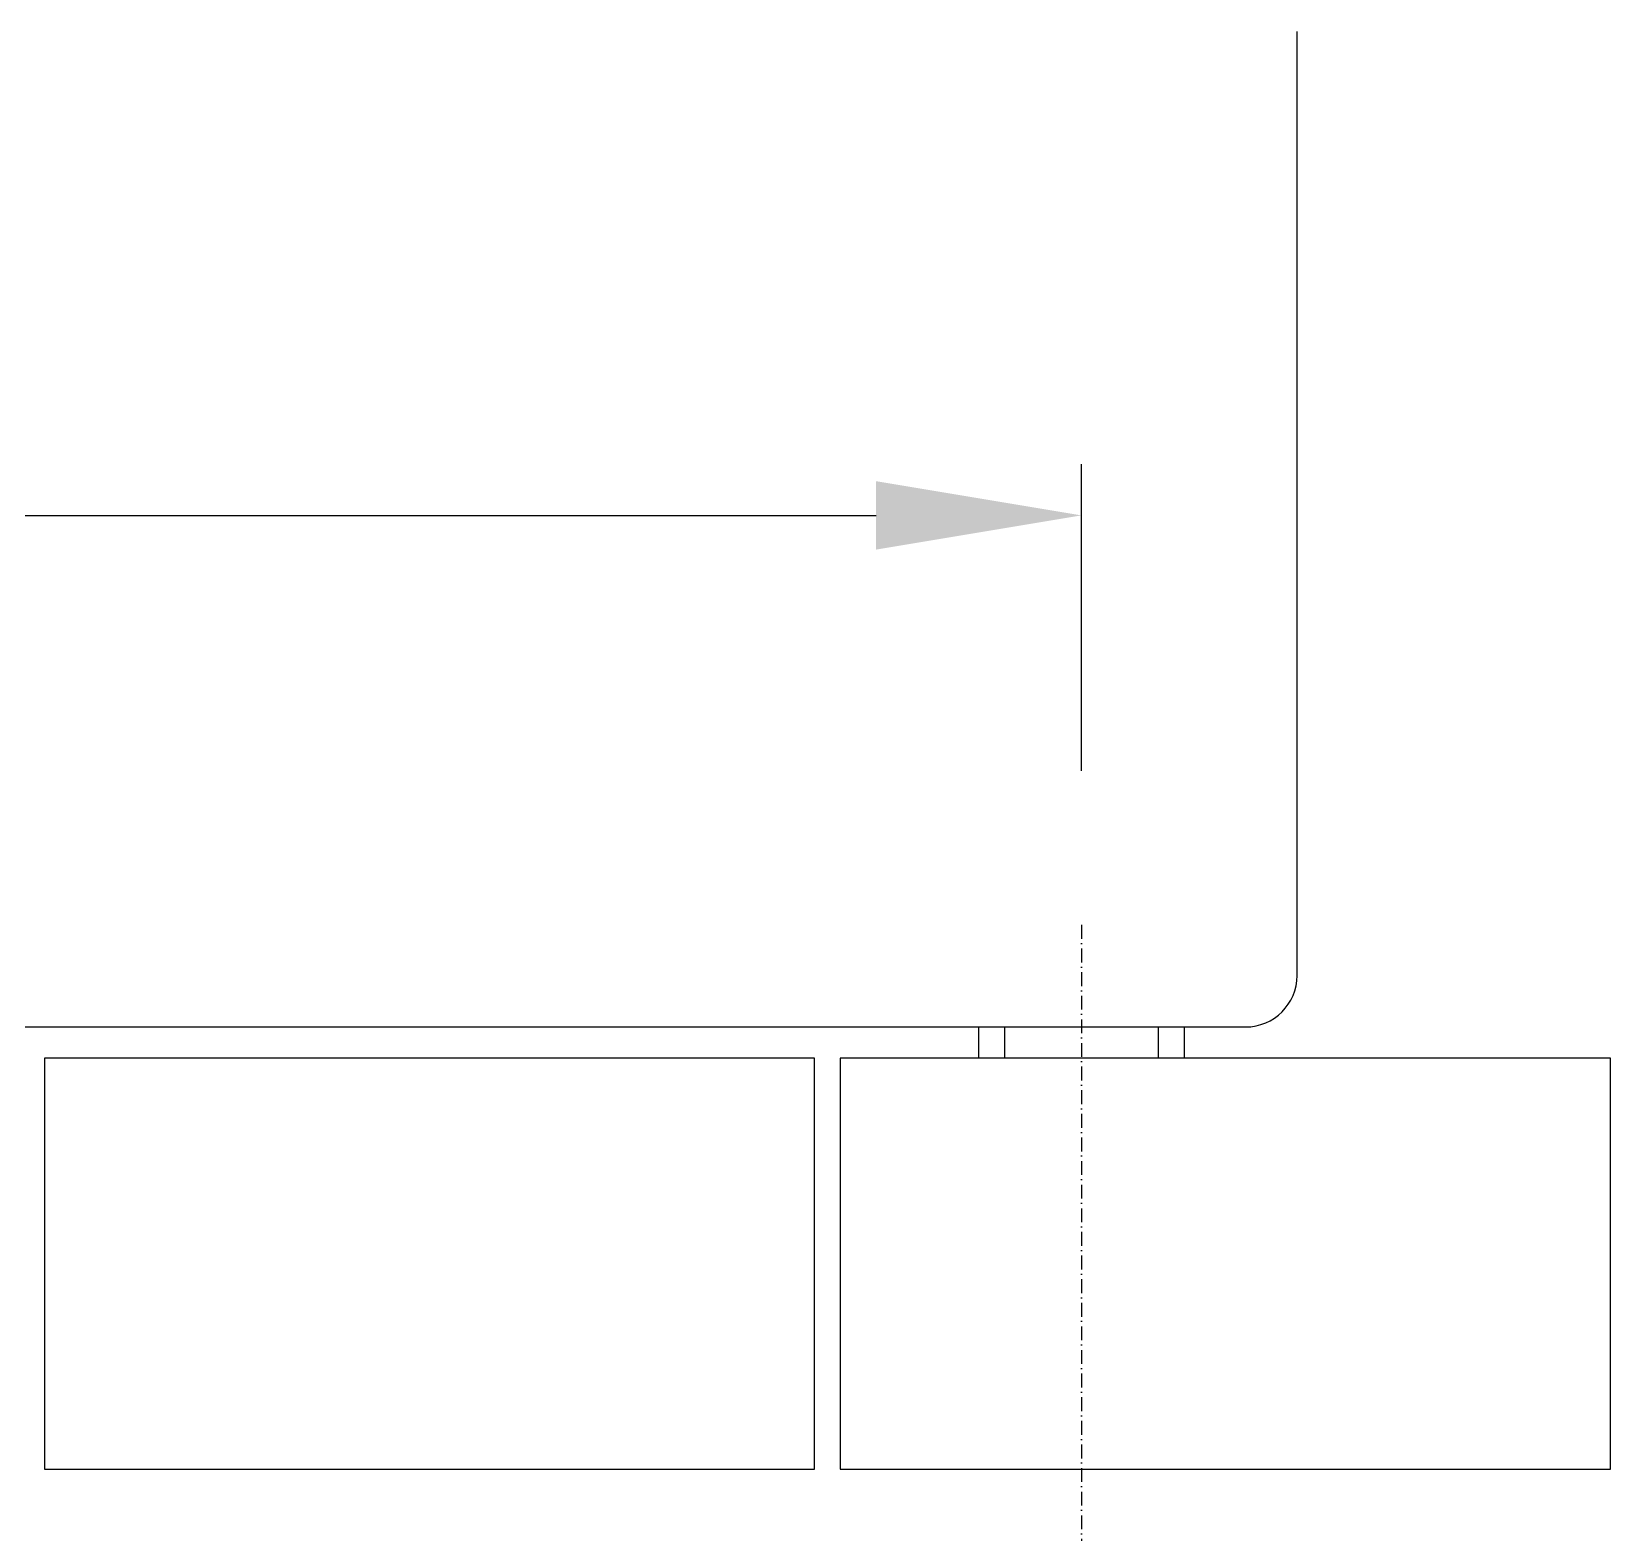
# Model space of a CAD drawing. Header units: millimetres. Extents: x 11004 to 16944, y 3285 to 7490.
# Drawn here: x 12629.4 to 12936.9, y 5517.7 to 5810.4 of the extents above; entities that cross this region are included whole.
import ezdxf

# ---------------------------------------------------------------- set-up
doc = ezdxf.new("R2010")
doc.units = ezdxf.units.MM
doc.header["$LTSCALE"] = 0.3
doc.linetypes.add('DashDot', pattern=[15, 9, -3, 0, -3])
doc.styles.add('SEACAD_Arial', font='arial.ttf', dxfattribs={"width": 0.8})
doc.dimstyles.new('ISO-25', dxfattribs={"dimtxt": 1.6, "dimasz": 2, "dimexe": 0.5, "dimexo": 1.5, "dimtad": 1, "dimdec": 0, "dimtxsty": 'SEACAD_Arial', "dimcen": 2, "dimadec": 0, "dimazin": 0, "dimtfac": 1, "dimtdec": 0, "dimtmove": 0, "dimatfit": 3, "dimfxl": 1, "dimarcsym": 0})

# ---------------------------------------------------------------- blocks, each defined once
blk = doc.blocks.new('*D134')
at = {"color": 0, "lineweight": -2, "transparency": 16777216}
for p, q in [((11819.88, 5666.45), (11819.88, 5726.21)), ((12833.88, 5666.43), (12833.88, 5726.21)), ((11859.88, 5716.21), (12793.88, 5716.21))]:
    blk.add_line(p, q, dxfattribs=at)
at = {"color": 0, "transparency": 16777216}
for points in [[(11859.88, 5722.87), (11859.88, 5709.54), (11819.88, 5716.21)], [(12793.88, 5722.87), (12793.88, 5709.54), (12833.88, 5716.21)]]:
    blk.add_solid(points, dxfattribs=at)
at = {"layer": 'Defpoints', "color": 0, "transparency": 16777216}
for p in [(12833.88, 5716.21), (11819.88, 5636.45), (12833.88, 5636.43)]:
    blk.add_point(p, dxfattribs=at)
at = {"color": 0, "transparency": 16777216, "insert": (12326.88, 5745.05), "char_height": 32, "attachment_point": 5, "style": 'SEACAD_Arial'}
blk.add_mtext('1014', dxfattribs=at)

msp = doc.modelspace()

# ---------------------------------------------------------------- linework, layer by layer
for p, q in [((12875.88, 5626.56), (12875.88, 5810.45)), ((11787.88, 5616.56), (12865.88, 5616.56)), ((12813.88, 5610.45), (12813.88, 5616.56)), ((12818.88, 5616.56), (12818.88, 5610.45)), ((12848.88, 5610.45), (12848.88, 5616.56)), ((12853.88, 5616.56), (12853.88, 5610.45)), ((12818.88, 5610.45), (12813.88, 5610.45)), ((12848.88, 5610.45), (12818.88, 5610.45)), ((12853.88, 5610.45), (12848.88, 5610.45))]:
    msp.add_line(p, q)
at = {"linetype": 'DashDot', "lineweight": 30}
msp.add_line((12833.88, 5636.43), (12833.88, 5425.77), dxfattribs=at)
at = {"color": 7, "linetype": 'Continuous'}
for p, q in [((12781.91, 5610.45), (12631.91, 5610.45)), ((12631.91, 5610.45), (12631.91, 5530.45)), ((12781.91, 5530.45), (12781.91, 5610.45)), ((12936.91, 5610.45), (12786.91, 5610.45)), ((12786.91, 5610.45), (12786.91, 5530.45)), ((12936.91, 5530.45), (12936.91, 5610.45)), ((12631.91, 5530.45), (12781.91, 5530.45)), ((12786.91, 5530.45), (12936.91, 5530.45))]:
    msp.add_line(p, q, dxfattribs=at)
msp.add_arc((12865.88, 5626.56), 10, 270, 0)

# ---------------------------------------------------------------- dimensions: what is measured, and where the dimension line sits
dim = msp.add_linear_dim(base=(12833.88, 5716.21), p1=(11819.88, 5636.45), p2=(12833.88, 5636.43), dimstyle='ISO-25', override={"dimscale": 0})
dim.commit()
dim.dimension.update_dxf_attribs({"geometry": '*D134', "text_midpoint": (12326.88, 5745.05)})

doc.saveas('drawing.dxf')
